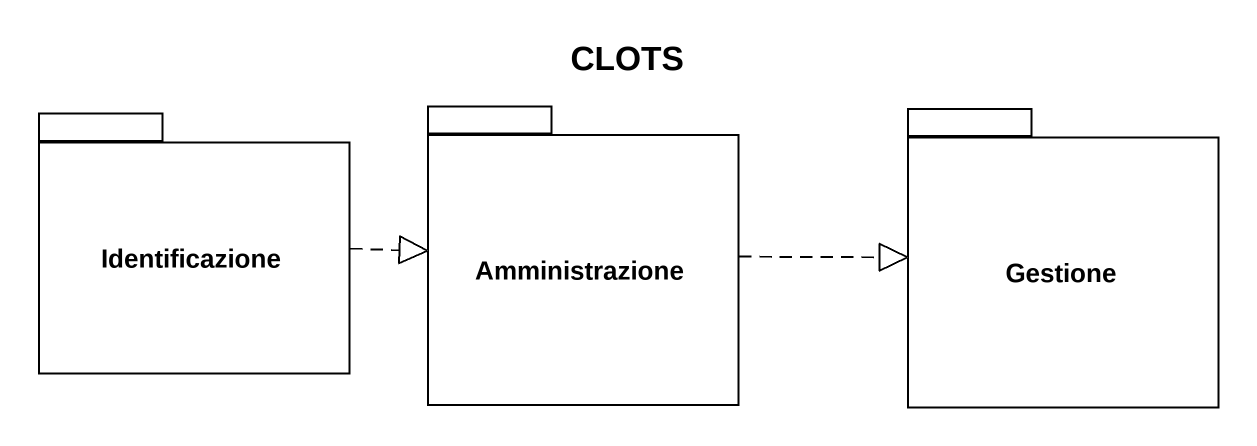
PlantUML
@startuml
title CLOTS
package Identificazione {
}
package Amministrazione {
}
package Gestione {
}
Identificazione .right.|> Amministrazione
Amministrazione .right.|> Gestione
@enduml
